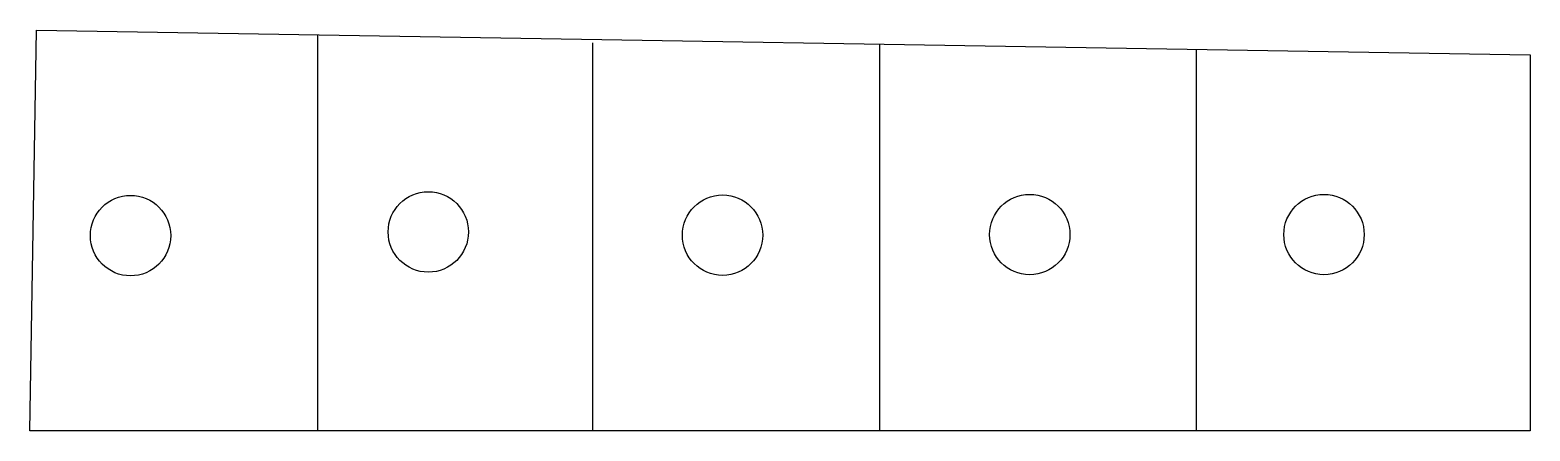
# Model space of a CAD drawing. Header units: millimetres. Extents: x 312 to 480, y -22 to 23.
import ezdxf

# ---------------------------------------------------------------- set-up
doc = ezdxf.new("R2010")
doc.units = ezdxf.units.MM
doc.layers.get('0').update_dxf_attribs({"linetype": 'CONTINUOUS'})

msp = doc.modelspace()

# ---------------------------------------------------------------- linework, layer by layer
for p, q in [((344.17, 22.25), (344.17, -22.09)), ((374.96, 21.36), (374.96, -22.09)), ((407.13, 21.21), (407.13, -22.09)), ((442.6, 20.62), (442.6, -22.09))]:
    msp.add_line(p, q)
msp.add_lwpolyline([(312.69, 22.77), (480, 20), (480, -22.09), (311.94, -22.09)], close=True)
for centre in [(323.21, -0.23), (356.57, 0.18), (389.54, -0.18), (423.95, -0.11), (456.92, -0.11)]:
    msp.add_circle(centre, 4.5)

doc.saveas('drawing.dxf')
